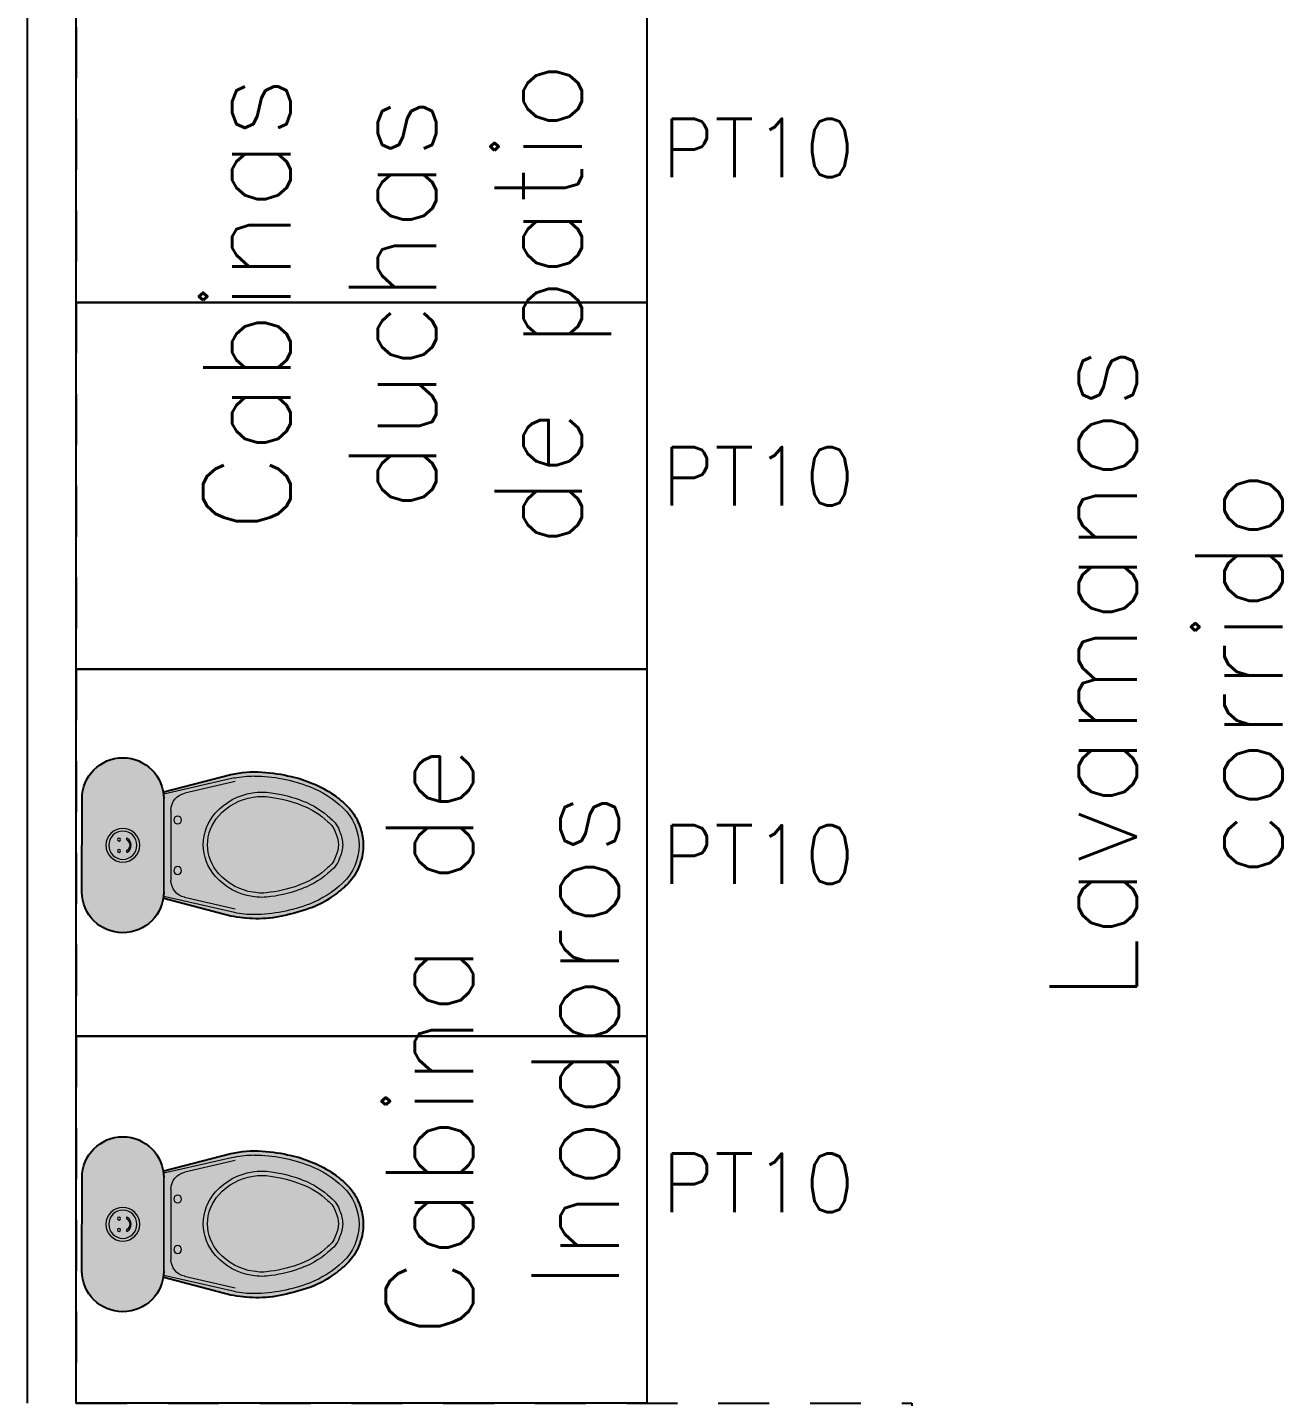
# Model space of a CAD drawing. Header units: metres. Extents: x 167 to 250, y 44 to 219.
# Drawn here: x 175.173 to 178.252, y 109.792 to 113.15 of the extents above; entities that cross this region are included whole.
import ezdxf

# ---------------------------------------------------------------- set-up
doc = ezdxf.new("R2010")
doc.units = ezdxf.units.M
doc.linetypes.add('06-PT1-01$0$HIDDEN2', pattern=[0.1875, 0.125, -0.0625])
for name, color, linetype, lineweight in [('08', 8, 'Continuous', 0), ('A-PLAN-ACHU1', 105, 'Continuous', 9), ('A_ACHURADO', 253, 'Continuous', 13), ('muros', 5, 'Continuous', 25)]:
    doc.layers.add(name, color=color, linetype=linetype, lineweight=lineweight)
doc.layers.add('A_MOBILIARIO', color=8, linetype='Continuous')
doc.layers.add('A_TEXTO', color=130, linetype='Continuous')
doc.styles.add('CORDENADAS', font='romans.shx', dxfattribs={"height": 1})

# ---------------------------------------------------------------- blocks, each defined once
blk = doc.blocks.new('Baño Niño')
at = {"layer": 'A_ACHURADO', "true_color": 0xffffff}
h = blk.add_hatch(color=7, dxfattribs=at)
h.dxf.hatch_style = 1
h.paths.add_polyline_path([(0.0829, -0.005), (-0.0829, -0.005, 1), (-0.0829, -0.1502), (0.0829, -0.1502, 1)])
h.paths.add_polyline_path([(0.0947, -0.1502), (-0.0947, -0.1502), (-0.1257, -0.2696, 0.041632), (-0.1302, -0.3001, 0.015351), (-0.1305, -0.3113, 0.012293), (-0.1301, -0.3252, 0.03871), (-0.1223, -0.3769, 0.032417), (-0.1113, -0.4119, 0.004366), (-0.11, -0.415, 0.05095), (-0.0896, -0.4525, 0.033971), (-0.0732, -0.4726, 0.012034), (-0.0676, -0.4783, 0.07869), (-0.0418, -0.4956, 0.061763), (-0.0155, -0.5037, 0.039178), (0, -0.5049, 0.039109), (0.0155, -0.5037, 0.089224), (0.0514, -0.4906, 0.068002), (0.0723, -0.4737, 0.003797), (0.0742, -0.4715, 0.030058), (0.0947, -0.4447, 0.050849), (0.112, -0.4099, 0.027883), (0.1255, -0.3625, 0.043283), (0.1305, -0.3138, 0.046588), (0.1257, -0.2696)])
for points in [[(0.0829, -0.1502, 1), (0.0829, -0.005), (-0.0829, -0.005, 1), (-0.0829, -0.1502)], [(-0.091, -0.1502), (-0.0947, -0.1502), (-0.1257, -0.2696, 0.075478), (-0.1301, -0.3252, 0.03871), (-0.1223, -0.3769, 0.043116), (-0.11, -0.415, 0.05095), (-0.0896, -0.4525, 0.051053), (-0.0676, -0.4783, 0.086604), (-0.0418, -0.4956, 0.061763), (-0.0155, -0.5037, 0.08632), (0.0155, -0.5037, 0.089224), (0.0514, -0.4906, 0.08292), (0.0742, -0.4715, 0.030058), (0.0947, -0.4447, 0.064909), (0.112, -0.4101, 0.02795), (0.1255, -0.3625, 0.059134), (0.1305, -0.3138, 0.046588), (0.1257, -0.2696), (0.0947, -0.1502), (0.091, -0.1502)]]:
    blk.add_lwpolyline(points, format="xyb")
at = {"layer": '08'}
for p, q in [((-0.0947, -0.1502), (-0.1257, -0.2696)), ((-0.1196, -0.276), (-0.091, -0.1502)), ((-0.0947, -0.1502), (0.0947, -0.1502)), ((0.0864, -0.1502), (-0.0864, -0.1502)), ((-0.0625, -0.1631), (0.0625, -0.1631)), ((0.1196, -0.276), (0.091, -0.1502)), ((-0.1136, -0.2773), (-0.0925, -0.1875)), ((0.1136, -0.2773), (0.0925, -0.1875))]:
    blk.add_line(p, q, dxfattribs=at)
blk.add_lwpolyline([(-0.0123, -0.0859, -1), (-0.0101, -0.0844, 0.532505), (0.0101, -0.0844, -1), (0.0123, -0.0859, -0.532505)], format="xyb", close=True, dxfattribs=at)
for centre, radius in [((0, -0.0776), 0.03), ((0, -0.0776), 0.025), ((-0.0101, -0.0708), 0.00261), ((0.0101, -0.0708), 0.00261), ((-0.0449, -0.1751), 0.00691), ((0.0449, -0.1751), 0.00691)]:
    blk.add_circle(centre, radius, dxfattribs=at)
for centre, radius, start, end in [((-0.0625, -0.1938), 0.0306, 90, 168.2955), ((0.0625, -0.1938), 0.0306, 11.7045, 90), ((0.0146, -0.324), 0.1089, 131.5556, 171.5984), ((-0.0007, -0.3055), 0.0849, 90.22, 132.0881), ((-0.0007, -0.3055), 0.0773, 90.22, 132.1143), ((-0.0014, -0.3055), 0.0849, 47.9119, 89.78), ((-0.0014, -0.3055), 0.0773, 47.8857, 89.78), ((-0.0167, -0.324), 0.1089, 8.4016, 48.4444), ((0.0146, -0.324), 0.1013, 131.5355, 171.6682), ((-0.0167, -0.324), 0.1013, 8.3318, 48.4645), ((0.0504, -0.3113), 0.1809, 166.7026, 180), ((0.0504, -0.3113), 0.1736, 168.2955, 180), ((-0.0504, -0.3113), 0.1736, 0, 11.7045), ((-0.0504, -0.3113), 0.1809, 0, 13.2974), ((0.1526, -0.3093), 0.2831, 180.4, 201.2568), ((0.1526, -0.3093), 0.2757, 180.4107, 201.2568), ((-0.0008, -0.3248), 0.0938, 169.7483, 190.0458), ((-0.0008, -0.3248), 0.0862, 169.6666, 190.1778), ((-0.0013, -0.3248), 0.0862, 349.8222, 10.3334), ((-0.0013, -0.3248), 0.0938, 349.9542, 10.2517), ((-0.1526, -0.3093), 0.2757, 338.7432, 359.5893), ((-0.1526, -0.3093), 0.2831, 338.7432, 359.6), ((0.1293, -0.3137), 0.2165, 186.9727, 201.9889), ((-0.1314, -0.3137), 0.2165, 338.0111, 353.0273), ((0.1293, -0.3137), 0.2242, 187.0265, 201.9681), ((-0.1314, -0.3137), 0.2242, 338.0319, 352.9735), ((0.0669, -0.3426), 0.1912, 201.2568, 223.2845), ((0.0669, -0.3426), 0.1838, 201.2568, 223.2845), ((0.0602, -0.3449), 0.1485, 200.788, 223.4696), ((0.0602, -0.3449), 0.1409, 200.7562, 223.6176), ((-0.0624, -0.3449), 0.1409, 316.3824, 339.2438), ((-0.0624, -0.3449), 0.1485, 316.5304, 339.212), ((-0.0669, -0.3426), 0.1838, 316.7155, 338.7432), ((-0.0669, -0.3426), 0.1912, 316.7155, 338.7432), ((-0.0097, -0.4173), 0.0481, 218.1678, 253.4343), ((-0.0097, -0.4173), 0.0405, 217.6826, 254.1454), ((0, -0.4112), 0.0496, 245.2602, 268.9719), ((-0.0021, -0.4112), 0.0496, 271.0281, 294.7398), ((0.0076, -0.4173), 0.0405, 285.8546, 322.3174), ((0.0076, -0.4173), 0.0481, 286.5657, 321.8322), ((0, -0.4056), 0.0993, 223.2845, 270), ((0, -0.4056), 0.0919, 223.2845, 270), ((0, -0.4112), 0.0572, 245.849, 268.9719), ((-0.0021, -0.4112), 0.0572, 271.0281, 294.151), ((0, -0.4056), 0.0919, 270, 316.7155), ((0, -0.4056), 0.0993, 270, 316.7155)]:
    blk.add_arc(centre, radius, start, end, dxfattribs=at)

msp = doc.modelspace()

# ---------------------------------------------------------------- hatches: boundary and pattern name
at = {"layer": 'A-PLAN-ACHU1', "true_color": 0x2776bb}
h = msp.add_hatch(dxfattribs=at)
h.set_pattern_fill('AR-SAND', color=152, scale=0.05)
h.paths.add_polyline_path([(176.6773, 109.8082), (176.6773, 111.5181), (175.9985, 111.5181), (175.9985, 109.8082)], flags=9)

# ---------------------------------------------------------------- linework, layer by layer
at = {"color": 7}
for points in [[(176.6929, 113.3755), (176.6929, 112.4755), (175.2929, 112.4755), (175.2929, 113.3755)], [(176.6929, 112.4755), (176.6929, 111.5755), (175.2929, 111.5755), (175.2929, 112.4755)], [(176.6929, 111.5755), (176.6929, 110.6755), (175.2929, 110.6755), (175.2929, 111.5755)], [(176.6929, 110.6755), (176.6929, 109.7755), (175.2929, 109.7755), (175.2929, 110.6755)]]:
    msp.add_lwpolyline(points, close=True, dxfattribs=at)
at = {"layer": 'muros', "color": 114, "true_color": 0x139b48}
msp.add_line((175.1729, 109.7755), (175.1729, 122.8804), dxfattribs=at)
at = {"layer": 'muros', "color": 61, "linetype": '06-PT1-01$0$HIDDEN2', "true_color": 0xe5e878}
msp.add_lwpolyline([(175.2929, 116.1882), (175.2929, 115.5455), (177.3404, 115.5455), (177.3404, 114.4055), (177.2204, 114.4055), (177.2204, 115.4255), (175.2929, 115.4255), (175.2929, 113.4955), (177.3404, 113.4955), (177.3404, 113.3755), (175.2929, 113.3755), (175.2929, 109.7755), (177.3429, 109.7755), (177.3429, 108.8323), (177.2229, 108.8323), (177.2229, 109.6491), (175.2929, 109.6555), (175.2929, 106.7539), (177.2229, 106.7539), (177.2229, 107.8823), (177.3429, 107.8823), (177.3429, 106.6339), (175.2929, 106.6339), (175.2929, 103.0158)], dxfattribs=at)

# ---------------------------------------------------------------- block references
at = {"layer": 'A_MOBILIARIO', "xscale": -1.38, "yscale": 1.38, "zscale": 1.38, "rotation": 89.99022861471214}
for p in [(175.3, 111.144), (175.3, 110.2145)]:
    msp.add_blockref('Baño Niño', p, dxfattribs=at)

# ---------------------------------------------------------------- texts
at = {"layer": 'A_TEXTO', "char_height": 0.214379, "attachment_point": 1, "rotation": 90, "style": 'CORDENADAS'}
for s, width, insert in [('\\pxqc;Cabinas duchas de patio', 1.520739, (175.6041, 111.7112)), ('\\pxqc;Lavamanos\\Pcorrido', 3.368505, (177.6805, 109.8803)), ('\\pxqc;Cabina de Inodoros', 2.405024, (176.0521, 109.4607))]:
    msp.add_mtext_dynamic_manual_height_columns(s, width=width, gutter_width=10.719, heights=[0], dxfattribs=dict(at, insert=insert))
at = {"layer": 'A_TEXTO', "color": 2, "char_height": 0.143455, "attachment_point": 1, "style": 'CORDENADAS'}
for insert in [(176.1517, 112.9256), (176.1517, 112.1204), (176.1517, 111.1929), (176.1517, 110.3877)]:
    msp.add_mtext_dynamic_manual_height_columns('\\pxqc;  PT10', width=1.43109, gutter_width=10.719, heights=[0], dxfattribs=dict(at, insert=insert))

doc.saveas('drawing.dxf')
